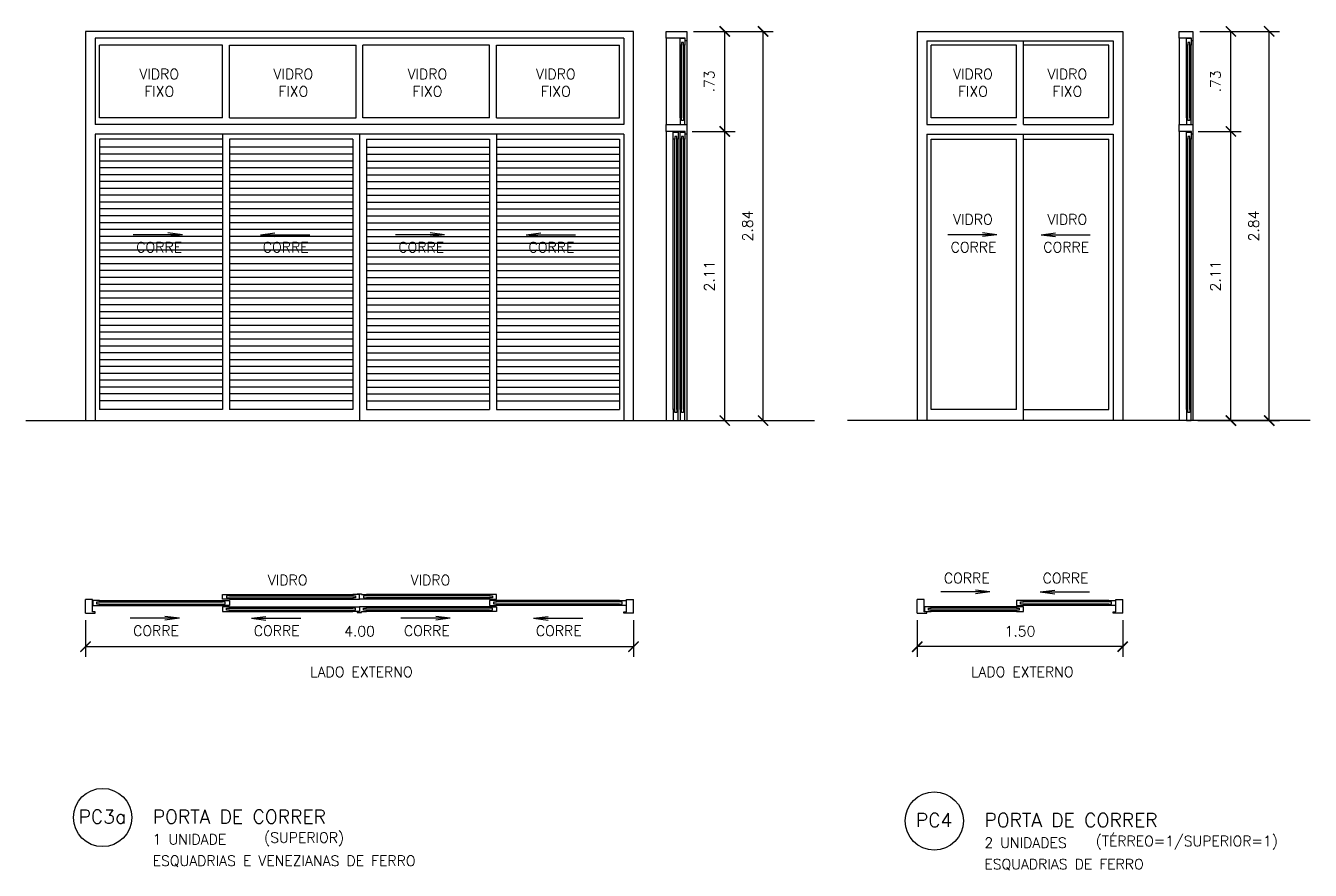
# Model space of a CAD drawing. Header units: millimetres. Extents: x 193 to 586, y 108 to 133.
# Drawn here: x 263.02 to 272.39, y 125.88 to 132.04 of the extents above; entities that cross this region are included whole.
import ezdxf

# ---------------------------------------------------------------- set-up
doc = ezdxf.new("R2010")
doc.units = ezdxf.units.MM
for name, color, linetype in [('CAIX', 2, 'Continuous'), ('CAIXN', 7, 'Continuous'), ('COTAS', 1, 'Continuous'), ('LVISTA01', 8, 'Continuous'), ('LVISTA02', 1, 'Continuous'), ('REVEST', 2, 'Continuous')]:
    doc.layers.add(name, color=color, linetype=linetype)
doc.styles.add('100-50', font='romans.shx', dxfattribs={"height": 0.125})
doc.styles.add('60-50', font='romans.shx', dxfattribs={"height": 0.075})
doc.dimstyles.new('50', dxfattribs={"dimtxt": 0.1, "dimasz": 2.5, "dimexe": 1.25, "dimexo": 0.625, "dimgap": 0.075, "dimtad": 1, "dimzin": 0, "dimdsep": 46, "dimtxsty": '60-50', "dimcen": 2.5, "dimclrt": 3, "dimadec": 0, "dimazin": 0, "dimtfac": 1, "dimtmove": 0, "dimatfit": 3, "dimfxl": 1, "dimarcsym": 0})

# ---------------------------------------------------------------- blocks, each defined once
blk = doc.blocks.new('_ARCHTICK')
at = {"color": 0, "linetype": 'ByBlock', "const_width": 0.15}
blk.add_lwpolyline([(-0.5, -0.5), (0.5, 0.5)], dxfattribs=at)
blk = doc.blocks.new('*D52')
at = {"color": 0, "linetype": 'ByBlock'}
for p, q in [((100.8743, 230.4937), (100.8743, 230.2252)), ((104.8743, 230.4937), (104.8743, 230.2252)), ((100.8743, 230.3002), (104.8743, 230.3002))]:
    blk.add_line(p, q, dxfattribs=at)
at = {"layer": 'DEFPOINTS', "color": 0, "linetype": 'ByBlock'}
for p in [(100.8743, 230.5437), (104.8743, 230.5437), (104.8743, 230.3002)]:
    blk.add_point(p, dxfattribs=at)
at = {"color": 0, "linetype": 'ByBlock', "xscale": 0.075, "yscale": 0.075, "zscale": 0.075, "rotation": 180}
blk.add_blockref('_ARCHTICK', (100.8743, 230.3002), dxfattribs=at)
at = {"color": 0, "linetype": 'ByBlock', "xscale": 0.075, "yscale": 0.075, "zscale": 0.075}
blk.add_blockref('_ARCHTICK', (104.8743, 230.3002), dxfattribs=at)
at = {"color": 3, "linetype": 'ByBlock', "insert": (102.8743, 230.4127), "char_height": 0.075, "attachment_point": 5, "style": '60-50'}
blk.add_mtext('4.00', dxfattribs=at)
blk = doc.blocks.new('*D53')
at = {"color": 0, "linetype": 'ByBlock'}
for p, q in [((93.6903, 234.0848), (94.0031, 234.0848)), ((93.9281, 231.9748), (93.9281, 234.0848)), ((93.6878, 231.9748), (94.0031, 231.9748))]:
    blk.add_line(p, q, dxfattribs=at)
at = {"layer": 'DEFPOINTS', "color": 0, "linetype": 'ByBlock'}
for p in [(93.6403, 234.0848), (93.9281, 234.0848), (93.6378, 231.9748)]:
    blk.add_point(p, dxfattribs=at)
at = {"color": 0, "linetype": 'ByBlock', "xscale": 0.075, "yscale": 0.075, "zscale": 0.075}
for p, rotation in [((93.9281, 234.0848), 90), ((93.9281, 231.9748), 270)]:
    blk.add_blockref('_ARCHTICK', p, dxfattribs=dict(at, rotation=rotation))
at = {"color": 3, "linetype": 'ByBlock', "insert": (93.8156, 233.0298), "char_height": 0.075, "attachment_point": 5, "rotation": 90, "style": '60-50'}
blk.add_mtext('2.11', dxfattribs=at)
blk = doc.blocks.new('*D54')
at = {"color": 0, "linetype": 'ByBlock'}
for p, q in [((93.7003, 234.8148), (94.0031, 234.8148)), ((93.9281, 234.0848), (93.9281, 234.8148))]:
    blk.add_line(p, q, dxfattribs=at)
at = {"layer": 'DEFPOINTS', "color": 0, "linetype": 'ByBlock'}
for p in [(93.6503, 234.8148), (93.9281, 234.8148), (93.6403, 234.0848)]:
    blk.add_point(p, dxfattribs=at)
at = {"color": 0, "linetype": 'ByBlock', "xscale": 0.075, "yscale": 0.075, "zscale": 0.075}
for p, rotation in [((93.9281, 234.8148), 90), ((93.9281, 234.0848), 270)]:
    blk.add_blockref('_ARCHTICK', p, dxfattribs=dict(at, rotation=rotation))
at = {"color": 3, "linetype": 'ByBlock', "insert": (93.8156, 234.4498), "char_height": 0.075, "attachment_point": 5, "rotation": 90, "style": '60-50'}
blk.add_mtext('.73', dxfattribs=at)
blk = doc.blocks.new('*D55')
at = {"color": 0, "linetype": 'ByBlock'}
for p, q in [((93.9781, 234.8148), (94.2827, 234.8148)), ((94.2077, 231.9748), (94.2077, 234.8148)), ((93.9781, 231.9748), (94.2827, 231.9748))]:
    blk.add_line(p, q, dxfattribs=at)
at = {"layer": 'DEFPOINTS', "color": 0, "linetype": 'ByBlock'}
for p in [(93.9281, 234.8148), (94.2077, 234.8148), (93.9281, 231.9748)]:
    blk.add_point(p, dxfattribs=at)
at = {"color": 0, "linetype": 'ByBlock', "xscale": 0.075, "yscale": 0.075, "zscale": 0.075}
for p, rotation in [((94.2077, 234.8148), 90), ((94.2077, 231.9748), 270)]:
    blk.add_blockref('_ARCHTICK', p, dxfattribs=dict(at, rotation=rotation))
at = {"color": 3, "linetype": 'ByBlock', "insert": (94.0952, 233.3948), "char_height": 0.075, "attachment_point": 5, "rotation": 90, "style": '60-50'}
blk.add_mtext('2.84', dxfattribs=at)
blk = doc.blocks.new('*D56')
at = {"color": 0, "linetype": 'ByBlock'}
for p, q in [((99.291, 234.0848), (99.6037, 234.0848)), ((99.5287, 231.9748), (99.5287, 234.0848)), ((99.2885, 231.9748), (99.6037, 231.9748))]:
    blk.add_line(p, q, dxfattribs=at)
at = {"layer": 'DEFPOINTS', "color": 0, "linetype": 'ByBlock'}
for p in [(99.241, 234.0848), (99.5287, 234.0848), (99.2385, 231.9748)]:
    blk.add_point(p, dxfattribs=at)
at = {"color": 0, "linetype": 'ByBlock', "xscale": 0.075, "yscale": 0.075, "zscale": 0.075}
for p, rotation in [((99.5287, 234.0848), 90), ((99.5287, 231.9748), 270)]:
    blk.add_blockref('_ARCHTICK', p, dxfattribs=dict(at, rotation=rotation))
at = {"color": 3, "linetype": 'ByBlock', "insert": (99.4162, 233.0298), "char_height": 0.075, "attachment_point": 5, "rotation": 90, "style": '60-50'}
blk.add_mtext('2.11', dxfattribs=at)
blk = doc.blocks.new('*D57')
at = {"color": 0, "linetype": 'ByBlock'}
for p, q in [((99.301, 234.8148), (99.6037, 234.8148)), ((99.5287, 234.0848), (99.5287, 234.8148))]:
    blk.add_line(p, q, dxfattribs=at)
at = {"layer": 'DEFPOINTS', "color": 0, "linetype": 'ByBlock'}
for p in [(99.251, 234.8148), (99.5287, 234.8148), (99.241, 234.0848)]:
    blk.add_point(p, dxfattribs=at)
at = {"color": 0, "linetype": 'ByBlock', "xscale": 0.075, "yscale": 0.075, "zscale": 0.075}
for p, rotation in [((99.5287, 234.8148), 90), ((99.5287, 234.0848), 270)]:
    blk.add_blockref('_ARCHTICK', p, dxfattribs=dict(at, rotation=rotation))
at = {"color": 3, "linetype": 'ByBlock', "insert": (99.4162, 234.4498), "char_height": 0.075, "attachment_point": 5, "rotation": 90, "style": '60-50'}
blk.add_mtext('.73', dxfattribs=at)
blk = doc.blocks.new('*D58')
at = {"color": 0, "linetype": 'ByBlock'}
for p, q in [((99.5787, 234.8148), (99.8833, 234.8148)), ((99.8083, 231.9748), (99.8083, 234.8148)), ((99.5787, 231.9748), (99.8833, 231.9748))]:
    blk.add_line(p, q, dxfattribs=at)
at = {"layer": 'DEFPOINTS', "color": 0, "linetype": 'ByBlock'}
for p in [(99.5287, 234.8148), (99.8083, 234.8148), (99.5287, 231.9748)]:
    blk.add_point(p, dxfattribs=at)
at = {"color": 0, "linetype": 'ByBlock', "xscale": 0.075, "yscale": 0.075, "zscale": 0.075}
for p, rotation in [((99.8083, 234.8148), 90), ((99.8083, 231.9748), 270)]:
    blk.add_blockref('_ARCHTICK', p, dxfattribs=dict(at, rotation=rotation))
at = {"color": 3, "linetype": 'ByBlock', "insert": (99.6958, 233.3948), "char_height": 0.075, "attachment_point": 5, "rotation": 90, "style": '60-50'}
blk.add_mtext('2.84', dxfattribs=at)
blk = doc.blocks.new('*D59')
at = {"color": 0, "linetype": 'ByBlock'}
for p, q in [((106.3868, 230.4937), (106.3868, 230.2252)), ((107.8868, 230.4937), (107.8868, 230.2252)), ((107.8868, 230.3002), (106.3868, 230.3002))]:
    blk.add_line(p, q, dxfattribs=at)
at = {"layer": 'DEFPOINTS', "color": 0, "linetype": 'ByBlock'}
for p in [(106.3868, 230.5437), (107.8868, 230.5437), (106.3868, 230.3002)]:
    blk.add_point(p, dxfattribs=at)
at = {"color": 0, "linetype": 'ByBlock', "xscale": 0.075, "yscale": 0.075, "zscale": 0.075, "rotation": 180}
blk.add_blockref('_ARCHTICK', (106.3868, 230.3002), dxfattribs=at)
at = {"color": 0, "linetype": 'ByBlock', "xscale": 0.075, "yscale": 0.075, "zscale": 0.075}
blk.add_blockref('_ARCHTICK', (107.8868, 230.3002), dxfattribs=at)
at = {"color": 3, "linetype": 'ByBlock', "insert": (107.1368, 230.4127), "char_height": 0.075, "attachment_point": 5, "style": '60-50'}
blk.add_mtext('1.50', dxfattribs=at)

msp = doc.modelspace()

# ---------------------------------------------------------------- linework, layer by layer
at = {"layer": 'CAIX', "color": 1}
for p, q in [((267.7931, 131.3696), (267.7931, 131.8996)), ((267.8281, 131.3696), (267.8281, 131.8996)), ((271.4884, 131.3696), (271.4884, 131.8996)), ((271.5234, 131.3696), (271.5234, 131.8996)), ((267.7431, 129.2396), (267.7431, 131.2137)), ((267.7781, 129.2396), (267.7781, 131.2137)), ((267.7931, 129.2396), (267.7931, 131.2137)), ((267.8281, 129.2396), (267.8281, 131.2137)), ((271.4884, 129.2396), (271.4884, 131.2137)), ((271.5234, 129.2396), (271.5234, 131.2137)), ((263.5547, 127.846), (264.4522, 127.846)), ((264.5022, 127.891), (265.4022, 127.891)), ((264.5022, 127.856), (265.4022, 127.856)), ((266.4022, 127.891), (265.5022, 127.891)), ((266.4022, 127.856), (265.5022, 127.856)), ((267.3497, 127.846), (266.4522, 127.846)), ((270.9214, 127.846), (270.2989, 127.846)), ((263.5547, 127.811), (264.4522, 127.811)), ((264.5022, 127.801), (265.4022, 127.801)), ((264.5022, 127.766), (265.4022, 127.766)), ((266.4022, 127.801), (265.5022, 127.801)), ((266.4022, 127.766), (265.5022, 127.766)), ((267.3497, 127.811), (266.4522, 127.811)), ((270.2489, 127.801), (269.6264, 127.801)), ((270.2489, 127.766), (269.6264, 127.766)), ((270.9214, 127.811), (270.2989, 127.811))]:
    msp.add_line(p, q, dxfattribs=at)
at = {"layer": 'CAIX'}
for p, q in [((267.8031, 131.3696), (267.8031, 131.8996)), ((267.8181, 131.3696), (267.8181, 131.8996)), ((271.4984, 131.3696), (271.4984, 131.8996)), ((271.5134, 131.3696), (271.5134, 131.8996)), ((267.7531, 129.2396), (267.7531, 131.2137)), ((267.7681, 129.2396), (267.7681, 131.2137)), ((267.8031, 129.2396), (267.8031, 131.2137)), ((267.8181, 129.2396), (267.8181, 131.2137)), ((271.4984, 129.2396), (271.4984, 131.2137)), ((271.5134, 129.2396), (271.5134, 131.2137)), ((264.1598, 130.5153), (264.0539, 130.5285)), ((264.1598, 130.5153), (264.0539, 130.502)), ((264.7292, 130.5153), (264.8351, 130.5285)), ((264.7292, 130.5153), (264.8351, 130.502)), ((266.0734, 130.5153), (265.9675, 130.5285)), ((266.0734, 130.5153), (265.9675, 130.502)), ((266.669, 130.5153), (266.7749, 130.5285)), ((266.669, 130.5153), (266.7749, 130.502)), ((270.1052, 130.5153), (269.9993, 130.5285)), ((270.1052, 130.5153), (269.9993, 130.502)), ((270.4275, 130.5153), (270.5334, 130.5285)), ((270.4275, 130.5153), (270.5334, 130.502)), ((270.0544, 127.9089), (269.9485, 127.9221)), ((270.4221, 127.9089), (270.5281, 127.9221)), ((263.5022, 127.8535), (263.4522, 127.8535)), ((263.4522, 127.7535), (263.4522, 127.8535)), ((263.5022, 127.7635), (263.5022, 127.8535)), ((263.5047, 127.846), (263.5047, 127.811)), ((263.5547, 127.846), (263.5047, 127.846)), ((263.5347, 127.821), (263.5347, 127.836)), ((263.5347, 127.836), (263.5547, 127.836)), ((263.5547, 127.836), (263.5547, 127.846)), ((263.5547, 127.836), (264.4522, 127.836)), ((264.5022, 127.881), (265.4022, 127.881)), ((264.5022, 127.866), (265.4022, 127.866)), ((266.4022, 127.881), (265.5022, 127.881)), ((266.4022, 127.866), (265.5022, 127.866)), ((267.3497, 127.836), (266.4522, 127.836)), ((267.4522, 127.7535), (267.4522, 127.8535)), ((269.5239, 127.7535), (269.5239, 127.8535)), ((270.0544, 127.9089), (269.9485, 127.8956)), ((270.9214, 127.836), (270.2989, 127.836)), ((270.4221, 127.9089), (270.5281, 127.8956)), ((271.0239, 127.7535), (271.0239, 127.8535)), ((263.4522, 127.7535), (263.5222, 127.7535)), ((263.5222, 127.7635), (263.5022, 127.7635)), ((263.5047, 127.811), (263.5547, 127.811)), ((263.5222, 127.7535), (263.5222, 127.7635)), ((263.5547, 127.821), (263.5347, 127.821)), ((263.5547, 127.821), (264.4522, 127.821)), ((263.5547, 127.811), (263.5547, 127.821)), ((264.5022, 127.791), (265.4022, 127.791)), ((264.5022, 127.776), (265.4022, 127.776)), ((266.4022, 127.791), (265.5022, 127.791)), ((266.4022, 127.776), (265.5022, 127.776)), ((267.3497, 127.821), (266.4522, 127.821)), ((270.2489, 127.791), (269.6264, 127.791)), ((270.2489, 127.776), (269.6264, 127.776)), ((270.9214, 127.821), (270.2989, 127.821)), ((264.1371, 127.7168), (264.0311, 127.73)), ((264.1371, 127.7168), (264.0311, 127.7036)), ((264.6635, 127.7168), (264.7694, 127.73)), ((264.6635, 127.7168), (264.7694, 127.7036)), ((266.1141, 127.7168), (266.0082, 127.73)), ((266.1141, 127.7168), (266.0082, 127.7036)), ((266.7226, 127.7168), (266.8285, 127.73)), ((266.7226, 127.7168), (266.8285, 127.7036))]:
    msp.add_line(p, q, dxfattribs=at)
at = {"layer": 'CAIX', "color": 7}
for p, q in [((264.1598, 130.5153), (263.8006, 130.5153)), ((264.7292, 130.5153), (265.0884, 130.5153)), ((266.0734, 130.5153), (265.7143, 130.5153)), ((266.669, 130.5153), (267.0281, 130.5153)), ((270.1052, 130.5153), (269.746, 130.5153)), ((270.4275, 130.5153), (270.7866, 130.5153)), ((270.0544, 127.9089), (269.6952, 127.9089)), ((270.4221, 127.9089), (270.7813, 127.9089)), ((264.1371, 127.7168), (263.7779, 127.7168)), ((264.6635, 127.7168), (265.0226, 127.7168)), ((266.1141, 127.7168), (265.7549, 127.7168)), ((266.7226, 127.7168), (267.0818, 127.7168))]:
    msp.add_line(p, q, dxfattribs=at)
at = {"layer": 'CAIX'}
for points in [[(267.8406, 131.9996), (267.8406, 131.9296), (267.8306, 131.9296), (267.8306, 131.9496), (267.6906, 131.9496), (267.6906, 131.9996)], [(271.5359, 131.9996), (271.5359, 131.9296), (271.5259, 131.9296), (271.5259, 131.9496), (271.4359, 131.9496), (271.4359, 131.9996)], [(267.8281, 131.9496), (267.8281, 131.8996), (267.8181, 131.8996), (267.8181, 131.9196), (267.8031, 131.9196), (267.8031, 131.8996), (267.7931, 131.8996), (267.7931, 131.9496)], [(271.5234, 131.9496), (271.5234, 131.8996), (271.5134, 131.8996), (271.5134, 131.9196), (271.4984, 131.9196), (271.4984, 131.8996), (271.4884, 131.8996), (271.4884, 131.9496)], [(267.8406, 131.3196), (267.8406, 131.2496), (267.8306, 131.2496), (267.8306, 131.2696), (267.6906, 131.2696), (267.6906, 131.3196)], [(267.8281, 131.3196), (267.8281, 131.3696), (267.8181, 131.3696), (267.8181, 131.3496), (267.8031, 131.3496), (267.8031, 131.3696), (267.7931, 131.3696), (267.7931, 131.3196)], [(271.5359, 131.3196), (271.5359, 131.2496), (271.5259, 131.2496), (271.5259, 131.2696), (271.4359, 131.2696), (271.4359, 131.3196)], [(271.5234, 131.3196), (271.5234, 131.3696), (271.5134, 131.3696), (271.5134, 131.3496), (271.4984, 131.3496), (271.4984, 131.3696), (271.4884, 131.3696), (271.4884, 131.3196)], [(267.7781, 131.2637), (267.7781, 131.2137), (267.7681, 131.2137), (267.7681, 131.2337), (267.7531, 131.2337), (267.7531, 131.2137), (267.7431, 131.2137), (267.7431, 131.2637)], [(267.8281, 131.2637), (267.8281, 131.2137), (267.8181, 131.2137), (267.8181, 131.2337), (267.8031, 131.2337), (267.8031, 131.2137), (267.7931, 131.2137), (267.7931, 131.2637)], [(271.5234, 131.2637), (271.5234, 131.2137), (271.5134, 131.2137), (271.5134, 131.2337), (271.4984, 131.2337), (271.4984, 131.2137), (271.4884, 131.2137), (271.4884, 131.2637)], [(267.7781, 129.1596), (267.7781, 129.2396), (267.7681, 129.2396), (267.7681, 129.2196), (267.7531, 129.2196), (267.7531, 129.2396), (267.7431, 129.2396), (267.7431, 129.1596)], [(267.8281, 129.1596), (267.8281, 129.2396), (267.8181, 129.2396), (267.8181, 129.2196), (267.8031, 129.2196), (267.8031, 129.2396), (267.7931, 129.2396), (267.7931, 129.1596)], [(271.5234, 129.1596), (271.5234, 129.2396), (271.5134, 129.2396), (271.5134, 129.2196), (271.4984, 129.2196), (271.4984, 129.2396), (271.4884, 129.2396), (271.4884, 129.1596)], [(264.4822, 127.881), (264.4822, 127.866), (264.5022, 127.866), (264.5022, 127.856), (264.4522, 127.856), (264.4522, 127.891), (264.5022, 127.891), (264.5022, 127.881)], [(264.4722, 127.821), (264.4722, 127.836), (264.4522, 127.836), (264.4522, 127.846), (264.5022, 127.846), (264.5022, 127.811), (264.4522, 127.811), (264.4522, 127.821)], [(265.4222, 127.881), (265.4222, 127.866), (265.4022, 127.866), (265.4022, 127.856), (265.4522, 127.856), (265.4522, 127.891), (265.4022, 127.891), (265.4022, 127.881)], [(266.4222, 127.881), (266.4222, 127.866), (266.4022, 127.866), (266.4022, 127.856), (266.4522, 127.856), (266.4522, 127.891), (266.4022, 127.891), (266.4022, 127.881)], [(266.4522, 127.811), (266.4522, 127.821), (266.4322, 127.821), (266.4322, 127.836), (266.4522, 127.836), (266.4522, 127.846), (266.4022, 127.846), (266.4022, 127.811)], [(267.3997, 127.811), (267.3497, 127.811), (267.3497, 127.821), (267.3697, 127.821), (267.3697, 127.836), (267.3497, 127.836), (267.3497, 127.846), (267.3997, 127.846)], [(270.2489, 127.811), (270.2989, 127.811), (270.2989, 127.821), (270.2789, 127.821), (270.2789, 127.836), (270.2989, 127.836), (270.2989, 127.846), (270.2489, 127.846)], [(270.9714, 127.811), (270.9214, 127.811), (270.9214, 127.821), (270.9414, 127.821), (270.9414, 127.836), (270.9214, 127.836), (270.9214, 127.846), (270.9714, 127.846)], [(264.4822, 127.776), (264.4822, 127.791), (264.5022, 127.791), (264.5022, 127.801), (264.4522, 127.801), (264.4522, 127.766), (264.5022, 127.766), (264.5022, 127.776)], [(265.4222, 127.776), (265.4222, 127.791), (265.4022, 127.791), (265.4022, 127.801), (265.4522, 127.801), (265.4522, 127.766), (265.4022, 127.766), (265.4022, 127.776)], [(266.4222, 127.776), (266.4222, 127.791), (266.4022, 127.791), (266.4022, 127.801), (266.4522, 127.801), (266.4522, 127.766), (266.4022, 127.766), (266.4022, 127.776)], [(269.5764, 127.766), (269.6264, 127.766), (269.6264, 127.776), (269.6064, 127.776), (269.6064, 127.791), (269.6264, 127.791), (269.6264, 127.801), (269.5764, 127.801)], [(270.2989, 127.801), (270.2489, 127.801), (270.2489, 127.791), (270.2689, 127.791), (270.2689, 127.776), (270.2489, 127.776), (270.2489, 127.766), (270.2989, 127.766)]]:
    msp.add_lwpolyline(points, close=True, dxfattribs=at)
for points in [[(265.4348, 127.891), (265.4348, 127.8965), (265.4672, 127.8965), (265.4672, 127.891), (265.5022, 127.891), (265.5022, 127.881), (265.4822, 127.881), (265.4822, 127.866), (265.5022, 127.866), (265.5022, 127.856), (265.4522, 127.856), (265.4522, 127.891)], [(267.4522, 127.7535), (267.3822, 127.7535), (267.3822, 127.7635), (267.4022, 127.7635), (267.4022, 127.8535), (267.4522, 127.8535)], [(269.5239, 127.7535), (269.5939, 127.7535), (269.5939, 127.7635), (269.5739, 127.7635), (269.5739, 127.8535), (269.5239, 127.8535)], [(271.0239, 127.7535), (270.9539, 127.7535), (270.9539, 127.7635), (270.9739, 127.7635), (270.9739, 127.8535), (271.0239, 127.8535)], [(265.4348, 127.766), (265.4348, 127.7605), (265.4672, 127.7605), (265.4672, 127.766), (265.5022, 127.766), (265.5022, 127.776), (265.4822, 127.776), (265.4822, 127.791), (265.5022, 127.791), (265.5022, 127.801), (265.4522, 127.801), (265.4522, 127.766)]]:
    msp.add_lwpolyline(points, dxfattribs=at)
at = {"layer": 'CAIXN', "color": 8, "ltscale": 0.5}
for centre in [(263.5763, 126.2634), (269.648, 126.2384)]:
    msp.add_circle(centre, 0.2125, dxfattribs=at)
at = {"layer": 'COTAS'}
for p, q in [((270.2489, 131.8996), (269.6264, 131.8996)), ((270.9214, 131.8996), (270.2989, 131.8996)), ((270.2489, 131.3696), (269.6264, 131.3696)), ((270.9214, 131.3696), (270.2989, 131.3696))]:
    msp.add_line(p, q, dxfattribs=at)
at = {"layer": 'LVISTA01'}
for p, q in [((264.4522, 131.8996), (263.5547, 131.8996)), ((263.5547, 131.3696), (263.5547, 131.8996)), ((264.4522, 131.3696), (264.4522, 131.8996)), ((264.5022, 131.3696), (264.5022, 131.8996)), ((264.5022, 131.8996), (265.4272, 131.8996)), ((265.4272, 131.3696), (265.4272, 131.8996)), ((266.4022, 131.8996), (265.4772, 131.8996)), ((265.4772, 131.3696), (265.4772, 131.8996)), ((266.4022, 131.3696), (266.4022, 131.8996)), ((266.4522, 131.8996), (267.3497, 131.8996)), ((266.4522, 131.3696), (266.4522, 131.8996)), ((267.3497, 131.3696), (267.3497, 131.8996)), ((264.4522, 131.3696), (263.5547, 131.3696)), ((264.5022, 131.3696), (265.4272, 131.3696)), ((266.4022, 131.3696), (265.4772, 131.3696)), ((266.4522, 131.3696), (267.3497, 131.3696)), ((263.5547, 131.2137), (263.5547, 129.2396)), ((264.4522, 131.2137), (263.5547, 131.2137)), ((264.4522, 131.2496), (264.4522, 129.2396)), ((265.4022, 131.2137), (264.5022, 131.2137)), ((264.5022, 131.2137), (264.5022, 129.2396)), ((265.4022, 131.2137), (265.4022, 129.2396)), ((265.4522, 131.2496), (265.4522, 129.1596)), ((265.5022, 131.2137), (266.4022, 131.2137)), ((265.5022, 131.2137), (265.5022, 129.2396)), ((266.4022, 131.2137), (266.4022, 129.2396)), ((266.4522, 131.2496), (266.4522, 129.2396)), ((266.4522, 131.2137), (267.3497, 131.2137)), ((267.3497, 131.2137), (267.3497, 129.2396)), ((264.4522, 131.1537), (263.5547, 131.1537)), ((265.4022, 131.1537), (264.5022, 131.1537)), ((265.5022, 131.1537), (266.4022, 131.1537)), ((266.4522, 131.1537), (267.3497, 131.1537)), ((264.4522, 131.1037), (263.5547, 131.1037)), ((264.4522, 131.0537), (263.5547, 131.0537)), ((265.4022, 131.1037), (264.5022, 131.1037)), ((265.4022, 131.0537), (264.5022, 131.0537)), ((265.5022, 131.1037), (266.4022, 131.1037)), ((265.5022, 131.0537), (266.4022, 131.0537)), ((266.4522, 131.1037), (267.3497, 131.1037)), ((266.4522, 131.0537), (267.3497, 131.0537)), ((264.4522, 131.0037), (263.5547, 131.0037)), ((264.4522, 130.9537), (263.5547, 130.9537)), ((265.4022, 131.0037), (264.5022, 131.0037)), ((265.4022, 130.9537), (264.5022, 130.9537)), ((265.5022, 131.0037), (266.4022, 131.0037)), ((265.5022, 130.9537), (266.4022, 130.9537)), ((266.4522, 131.0037), (267.3497, 131.0037)), ((266.4522, 130.9537), (267.3497, 130.9537)), ((264.4522, 130.9037), (263.5547, 130.9037)), ((264.4522, 130.8537), (263.5547, 130.8537)), ((265.4022, 130.9037), (264.5022, 130.9037)), ((265.4022, 130.8537), (264.5022, 130.8537)), ((265.5022, 130.9037), (266.4022, 130.9037)), ((265.5022, 130.8537), (266.4022, 130.8537)), ((266.4522, 130.9037), (267.3497, 130.9037)), ((266.4522, 130.8537), (267.3497, 130.8537)), ((264.4522, 130.8037), (263.5547, 130.8037)), ((264.4522, 130.7537), (263.5547, 130.7537)), ((265.4022, 130.8037), (264.5022, 130.8037)), ((265.4022, 130.7537), (264.5022, 130.7537)), ((265.5022, 130.8037), (266.4022, 130.8037)), ((265.5022, 130.7537), (266.4022, 130.7537)), ((266.4522, 130.8037), (267.3497, 130.8037)), ((266.4522, 130.7537), (267.3497, 130.7537)), ((264.4522, 130.7037), (263.5547, 130.7037)), ((264.4522, 130.6537), (263.5547, 130.6537)), ((265.4022, 130.7037), (264.5022, 130.7037)), ((265.4022, 130.6537), (264.5022, 130.6537)), ((265.5022, 130.7037), (266.4022, 130.7037)), ((265.5022, 130.6537), (266.4022, 130.6537)), ((266.4522, 130.7037), (267.3497, 130.7037)), ((266.4522, 130.6537), (267.3497, 130.6537)), ((264.4522, 130.6037), (263.5547, 130.6037)), ((264.4522, 130.5537), (263.5547, 130.5537)), ((265.4022, 130.6037), (264.5022, 130.6037)), ((265.4022, 130.5537), (264.5022, 130.5537)), ((265.5022, 130.6037), (266.4022, 130.6037)), ((265.5022, 130.5537), (266.4022, 130.5537)), ((266.4522, 130.6037), (267.3497, 130.6037)), ((266.4522, 130.5537), (267.3497, 130.5537)), ((264.4522, 130.5037), (263.5547, 130.5037)), ((264.4522, 130.4537), (263.5547, 130.4537)), ((265.4022, 130.5037), (264.5022, 130.5037)), ((265.4022, 130.4537), (264.5022, 130.4537)), ((265.5022, 130.5037), (266.4022, 130.5037)), ((265.5022, 130.4537), (266.4022, 130.4537)), ((266.4522, 130.5037), (267.3497, 130.5037)), ((266.4522, 130.4537), (267.3497, 130.4537)), ((264.4522, 130.4037), (263.5547, 130.4037)), ((265.4022, 130.4037), (264.5022, 130.4037)), ((265.5022, 130.4037), (266.4022, 130.4037)), ((266.4522, 130.4037), (267.3497, 130.4037)), ((264.4522, 130.3537), (263.5547, 130.3537)), ((264.4522, 130.3037), (263.5547, 130.3037)), ((265.4022, 130.3537), (264.5022, 130.3537)), ((265.4022, 130.3037), (264.5022, 130.3037)), ((265.5022, 130.3537), (266.4022, 130.3537)), ((265.5022, 130.3037), (266.4022, 130.3037)), ((266.4522, 130.3537), (267.3497, 130.3537)), ((266.4522, 130.3037), (267.3497, 130.3037)), ((264.4522, 130.2537), (263.5547, 130.2537)), ((264.4522, 130.2037), (263.5547, 130.2037)), ((265.4022, 130.2537), (264.5022, 130.2537)), ((265.4022, 130.2037), (264.5022, 130.2037)), ((265.5022, 130.2537), (266.4022, 130.2537)), ((265.5022, 130.2037), (266.4022, 130.2037)), ((266.4522, 130.2537), (267.3497, 130.2537)), ((266.4522, 130.2037), (267.3497, 130.2037)), ((264.4522, 130.1537), (263.5547, 130.1537)), ((264.4522, 130.1037), (263.5547, 130.1037)), ((265.4022, 130.1537), (264.5022, 130.1537)), ((265.4022, 130.1037), (264.5022, 130.1037)), ((265.5022, 130.1537), (266.4022, 130.1537)), ((265.5022, 130.1037), (266.4022, 130.1037)), ((266.4522, 130.1537), (267.3497, 130.1537)), ((266.4522, 130.1037), (267.3497, 130.1037)), ((264.4522, 130.0537), (263.5547, 130.0537)), ((264.4522, 130.0037), (263.5547, 130.0037)), ((265.4022, 130.0537), (264.5022, 130.0537)), ((265.4022, 130.0037), (264.5022, 130.0037)), ((265.5022, 130.0537), (266.4022, 130.0537)), ((265.5022, 130.0037), (266.4022, 130.0037)), ((266.4522, 130.0537), (267.3497, 130.0537)), ((266.4522, 130.0037), (267.3497, 130.0037)), ((264.4522, 129.9537), (263.5547, 129.9537)), ((264.4522, 129.9037), (263.5547, 129.9037)), ((265.4022, 129.9537), (264.5022, 129.9537)), ((265.4022, 129.9037), (264.5022, 129.9037)), ((265.5022, 129.9537), (266.4022, 129.9537)), ((265.5022, 129.9037), (266.4022, 129.9037)), ((266.4522, 129.9537), (267.3497, 129.9537)), ((266.4522, 129.9037), (267.3497, 129.9037)), ((264.4522, 129.8537), (263.5547, 129.8537)), ((264.4522, 129.8037), (263.5547, 129.8037)), ((265.4022, 129.8537), (264.5022, 129.8537)), ((265.4022, 129.8037), (264.5022, 129.8037)), ((265.5022, 129.8537), (266.4022, 129.8537)), ((265.5022, 129.8037), (266.4022, 129.8037)), ((266.4522, 129.8537), (267.3497, 129.8537)), ((266.4522, 129.8037), (267.3497, 129.8037)), ((264.4522, 129.7537), (263.5547, 129.7537)), ((264.4522, 129.7037), (263.5547, 129.7037)), ((265.4022, 129.7537), (264.5022, 129.7537)), ((265.4022, 129.7037), (264.5022, 129.7037)), ((265.5022, 129.7537), (266.4022, 129.7537)), ((265.5022, 129.7037), (266.4022, 129.7037)), ((266.4522, 129.7537), (267.3497, 129.7537)), ((266.4522, 129.7037), (267.3497, 129.7037)), ((264.4522, 129.6537), (263.5547, 129.6537)), ((265.4022, 129.6537), (264.5022, 129.6537)), ((265.5022, 129.6537), (266.4022, 129.6537)), ((266.4522, 129.6537), (267.3497, 129.6537)), ((264.4522, 129.6037), (263.5547, 129.6037)), ((264.4522, 129.5537), (263.5547, 129.5537)), ((265.4022, 129.6037), (264.5022, 129.6037)), ((265.4022, 129.5537), (264.5022, 129.5537)), ((265.5022, 129.6037), (266.4022, 129.6037)), ((265.5022, 129.5537), (266.4022, 129.5537)), ((266.4522, 129.6037), (267.3497, 129.6037)), ((266.4522, 129.5537), (267.3497, 129.5537)), ((264.4522, 129.5037), (263.5547, 129.5037)), ((264.4522, 129.4537), (263.5547, 129.4537)), ((265.4022, 129.5037), (264.5022, 129.5037)), ((265.4022, 129.4537), (264.5022, 129.4537)), ((265.5022, 129.5037), (266.4022, 129.5037)), ((265.5022, 129.4537), (266.4022, 129.4537)), ((266.4522, 129.5037), (267.3497, 129.5037)), ((266.4522, 129.4537), (267.3497, 129.4537)), ((264.4522, 129.4037), (263.5547, 129.4037)), ((264.4522, 129.3537), (263.5547, 129.3537)), ((265.4022, 129.4037), (264.5022, 129.4037)), ((265.4022, 129.3537), (264.5022, 129.3537)), ((265.5022, 129.4037), (266.4022, 129.4037)), ((265.5022, 129.3537), (266.4022, 129.3537)), ((266.4522, 129.4037), (267.3497, 129.4037)), ((266.4522, 129.3537), (267.3497, 129.3537)), ((264.4522, 129.3037), (263.5547, 129.3037)), ((264.4522, 129.2396), (263.5547, 129.2396)), ((265.4022, 129.3037), (264.5022, 129.3037)), ((265.4022, 129.2396), (264.5022, 129.2396)), ((265.5022, 129.3037), (266.4022, 129.3037)), ((265.5022, 129.2396), (266.4022, 129.2396)), ((266.4522, 129.3037), (267.3497, 129.3037)), ((266.4522, 129.2396), (267.3497, 129.2396))]:
    msp.add_line(p, q, dxfattribs=at)
at = {"layer": 'LVISTA02'}
for p, q in [((267.4522, 131.9996), (263.4522, 131.9996)), ((263.4522, 131.9996), (263.4522, 129.1596)), ((267.4522, 129.1596), (267.4522, 131.9996)), ((269.5239, 131.9996), (271.0239, 131.9996)), ((269.5239, 131.9996), (269.5239, 129.1596)), ((271.0239, 131.9996), (271.0239, 129.1596)), ((263.5222, 131.9496), (263.5222, 131.3196)), ((267.3822, 131.9496), (263.5222, 131.9496)), ((267.3822, 131.9496), (267.3822, 131.3196)), ((267.6906, 131.9496), (267.6906, 131.3196)), ((267.8406, 131.9296), (267.8406, 131.3196)), ((269.5939, 131.9296), (269.5939, 131.3196)), ((269.5939, 131.9296), (270.9539, 131.9296)), ((269.6264, 131.3696), (269.6264, 131.8996)), ((270.2489, 131.3696), (270.2489, 131.8996)), ((270.2989, 131.3196), (270.2989, 131.9296)), ((270.9214, 131.3696), (270.9214, 131.8996)), ((270.9539, 131.9296), (270.9539, 131.3196)), ((271.4359, 131.9496), (271.4359, 131.3196)), ((271.5359, 131.9296), (271.5359, 131.3196)), ((267.3822, 131.3196), (263.5222, 131.3196)), ((269.5939, 131.3196), (270.2489, 131.3196)), ((270.2989, 131.3196), (270.9539, 131.3196)), ((267.3822, 131.2496), (263.5222, 131.2496)), ((263.5222, 131.2496), (263.5222, 129.1596)), ((267.3822, 131.2496), (267.3822, 129.1596)), ((267.6906, 131.2696), (267.6906, 129.1596)), ((267.8406, 131.2496), (267.8406, 129.1596)), ((269.5939, 131.2496), (270.9539, 131.2496)), ((269.5939, 131.2496), (269.5939, 129.1596)), ((269.6264, 131.2137), (270.2489, 131.2137)), ((269.6264, 129.2396), (269.6264, 131.2137)), ((270.2489, 129.2396), (270.2489, 131.2137)), ((270.2989, 129.1596), (270.2989, 131.2496)), ((270.2989, 131.2137), (270.9214, 131.2137)), ((270.9214, 129.2396), (270.9214, 131.2137)), ((270.9539, 131.2496), (270.9539, 129.1596)), ((271.4359, 131.2696), (271.4359, 129.1596)), ((271.5359, 131.2496), (271.5359, 129.1596)), ((270.2489, 129.2396), (269.6264, 129.2396)), ((270.2989, 129.2396), (270.9214, 129.2396))]:
    msp.add_line(p, q, dxfattribs=at)
at = {"layer": 'REVEST'}
for p, q in [((263.0151, 129.1596), (268.7744, 129.1596)), ((272.3934, 129.1596), (269.0145, 129.1596))]:
    msp.add_line(p, q, dxfattribs=at)

# ---------------------------------------------------------------- texts
at = {"layer": 'CAIXN', "ltscale": 0.5, "char_height": 0.075, "style": '60-50'}
for s, insert, attachment_point in [('VIDRO', (263.99, 131.6884), 5), ('VIDRO', (264.9689, 131.6884), 5), ('VIDRO', (265.9478, 131.6884), 5), ('VIDRO', (266.8854, 131.6884), 5), ('VIDRO', (269.9303, 131.6884), 5), ('VIDRO', (270.6197, 131.6884), 5), ('FIXO', (263.99, 131.5613), 5), ('FIXO', (264.9689, 131.5613), 5), ('FIXO', (265.9478, 131.5613), 5), ('FIXO', (266.8854, 131.5613), 5), ('FIXO', (269.9303, 131.5613), 5), ('FIXO', (270.6197, 131.5613), 5), ('VIDRO', (269.9303, 130.6275), 5), ('VIDRO', (270.6197, 130.6275), 5), ('CORRE', (263.9894, 130.4248), 5), ('CORRE', (264.9132, 130.4248), 5), ('CORRE', (265.903, 130.4248), 5), ('CORRE', (266.853, 130.4248), 5), ('CORRE', (269.9347, 130.4248), 5), ('CORRE', (270.6115, 130.4248), 5), ('VIDRO', (264.9277, 127.9955), 5), ('VIDRO', (265.9701, 127.9955), 5), ('CORRE', (269.8855, 128.0104), 5), ('CORRE', (270.6062, 128.0104), 5), ('CORRE', (263.9666, 127.6263), 5), ('CORRE', (264.8475, 127.6263), 5), ('CORRE', (265.9437, 127.6263), 5), ('CORRE', (266.9067, 127.6263), 5), ('LADO EXTERNO', (265.4659, 127.3256), 5), ('LADO EXTERNO', (270.2905, 127.3256), 5), ('1 UNIDADE', (263.9422, 126.1041), 4), ('(SUPERIOR)', (264.755, 126.1041), 4), ('(TÉRREO=1/SUPERIOR=1)', (270.8267, 126.0791), 4), ('2 UNIDADES', (270.0139, 126.0791), 4), ('ESQUADRIAS E VENEZIANAS DE FERRO', (263.9422, 125.9442), 4), ('ESQUADRIAS DE FERRO', (270.0139, 125.9192), 4)]:
    msp.add_mtext(s, dxfattribs=dict(at, insert=insert, attachment_point=attachment_point))
at = {"layer": 'CAIXN', "color": 2, "ltscale": 0.5, "char_height": 0.1, "style": '100-50'}
for s, insert, attachment_point in [('PC3a', (263.5752, 126.2691), 5), ('PORTA DE CORRER', (263.9423, 126.2691), 4), ('PC4', (269.647, 126.2441), 5), ('PORTA DE CORRER', (270.0141, 126.2441), 4)]:
    msp.add_mtext(s, dxfattribs=dict(at, insert=insert, attachment_point=attachment_point))

# ---------------------------------------------------------------- dimensions: what is measured, and where the dimension line sits
at = {"layer": 'COTAS'}
for base, p1, p2, override, picture, middle, set_off in [((268.1184, 131.9996), (267.8306, 131.2696), (267.8406, 131.9996), {"dimasz": 0.075, "dimexe": 0.075, "dimexo": 0.05, "dimzin": 4, "dimblk1": 'ARCHTICK', "dimblk2": 'ARCHTICK', "dimsah": 1, "dimse1": 1, "dimtmove": 2}, '*D54', (268.0059, 131.6346), (174.1903, -102.8152)), ((268.398, 131.9996), (268.1184, 129.1596), (268.1184, 131.9996), {"dimasz": 0.075, "dimexe": 0.075, "dimexo": 0.05, "dimzin": 4, "dimblk1": 'ARCHTICK', "dimblk2": 'ARCHTICK', "dimsah": 1, "dimtmove": 2}, '*D55', (268.2855, 130.5796), (174.1903, -102.8152)), ((271.8136, 131.9996), (271.5259, 131.2696), (271.5359, 131.9996), {"dimasz": 0.075, "dimexe": 0.075, "dimexo": 0.05, "dimzin": 4, "dimblk1": 'ARCHTICK', "dimblk2": 'ARCHTICK', "dimsah": 1, "dimse1": 1, "dimtmove": 2}, '*D57', (271.7011, 131.6346), (172.2849, -102.8152)), ((272.0933, 131.9996), (271.8136, 129.1596), (271.8136, 131.9996), {"dimasz": 0.075, "dimexe": 0.075, "dimexo": 0.05, "dimzin": 4, "dimblk1": 'ARCHTICK', "dimblk2": 'ARCHTICK', "dimsah": 1, "dimtmove": 2}, '*D58', (271.9808, 130.5796), (172.2849, -102.8152)), ((268.1184, 131.2696), (267.8281, 129.1596), (267.8306, 131.2696), {"dimasz": 0.075, "dimexe": 0.075, "dimexo": 0.05, "dimzin": 4, "dimblk1": 'ARCHTICK', "dimblk2": 'ARCHTICK', "dimsah": 1, "dimtmove": 2}, '*D53', (268.0059, 130.2146), (174.1903, -102.8152)), ((271.8136, 131.2696), (271.5234, 129.1596), (271.5259, 131.2696), {"dimasz": 0.075, "dimexe": 0.075, "dimexo": 0.05, "dimzin": 4, "dimblk1": 'ARCHTICK', "dimblk2": 'ARCHTICK', "dimsah": 1, "dimtmove": 2}, '*D56', (271.7011, 130.2146), (172.2849, -102.8152))]:
    dim = msp.add_linear_dim(base=base, p1=p1, p2=p2, angle=90, dimstyle='50', override=override, dxfattribs=at)
    dim.commit()
    dim.dimension.update_dxf_attribs({"geometry": picture, "text_midpoint": middle, "insert": set_off})
for base, p1, p2, picture, middle, set_off in [((267.4522, 127.51), (263.4522, 127.7535), (267.4522, 127.7535), '*D52', (265.4522, 127.6225), (162.5779, -102.7902)), ((269.5239, 127.51), (271.0239, 127.7535), (269.5239, 127.7535), '*D59', (270.2739, 127.6225), (163.1371, -102.7902))]:
    dim = msp.add_linear_dim(base=base, p1=p1, p2=p2, dimstyle='50', override={"dimasz": 0.075, "dimexe": 0.075, "dimexo": 0.05, "dimzin": 4, "dimblk1": 'ARCHTICK', "dimblk2": 'ARCHTICK', "dimsah": 1, "dimtmove": 2}, dxfattribs=at)
    dim.commit()
    dim.dimension.update_dxf_attribs({"geometry": picture, "text_midpoint": middle, "insert": set_off})

doc.saveas('drawing.dxf')
